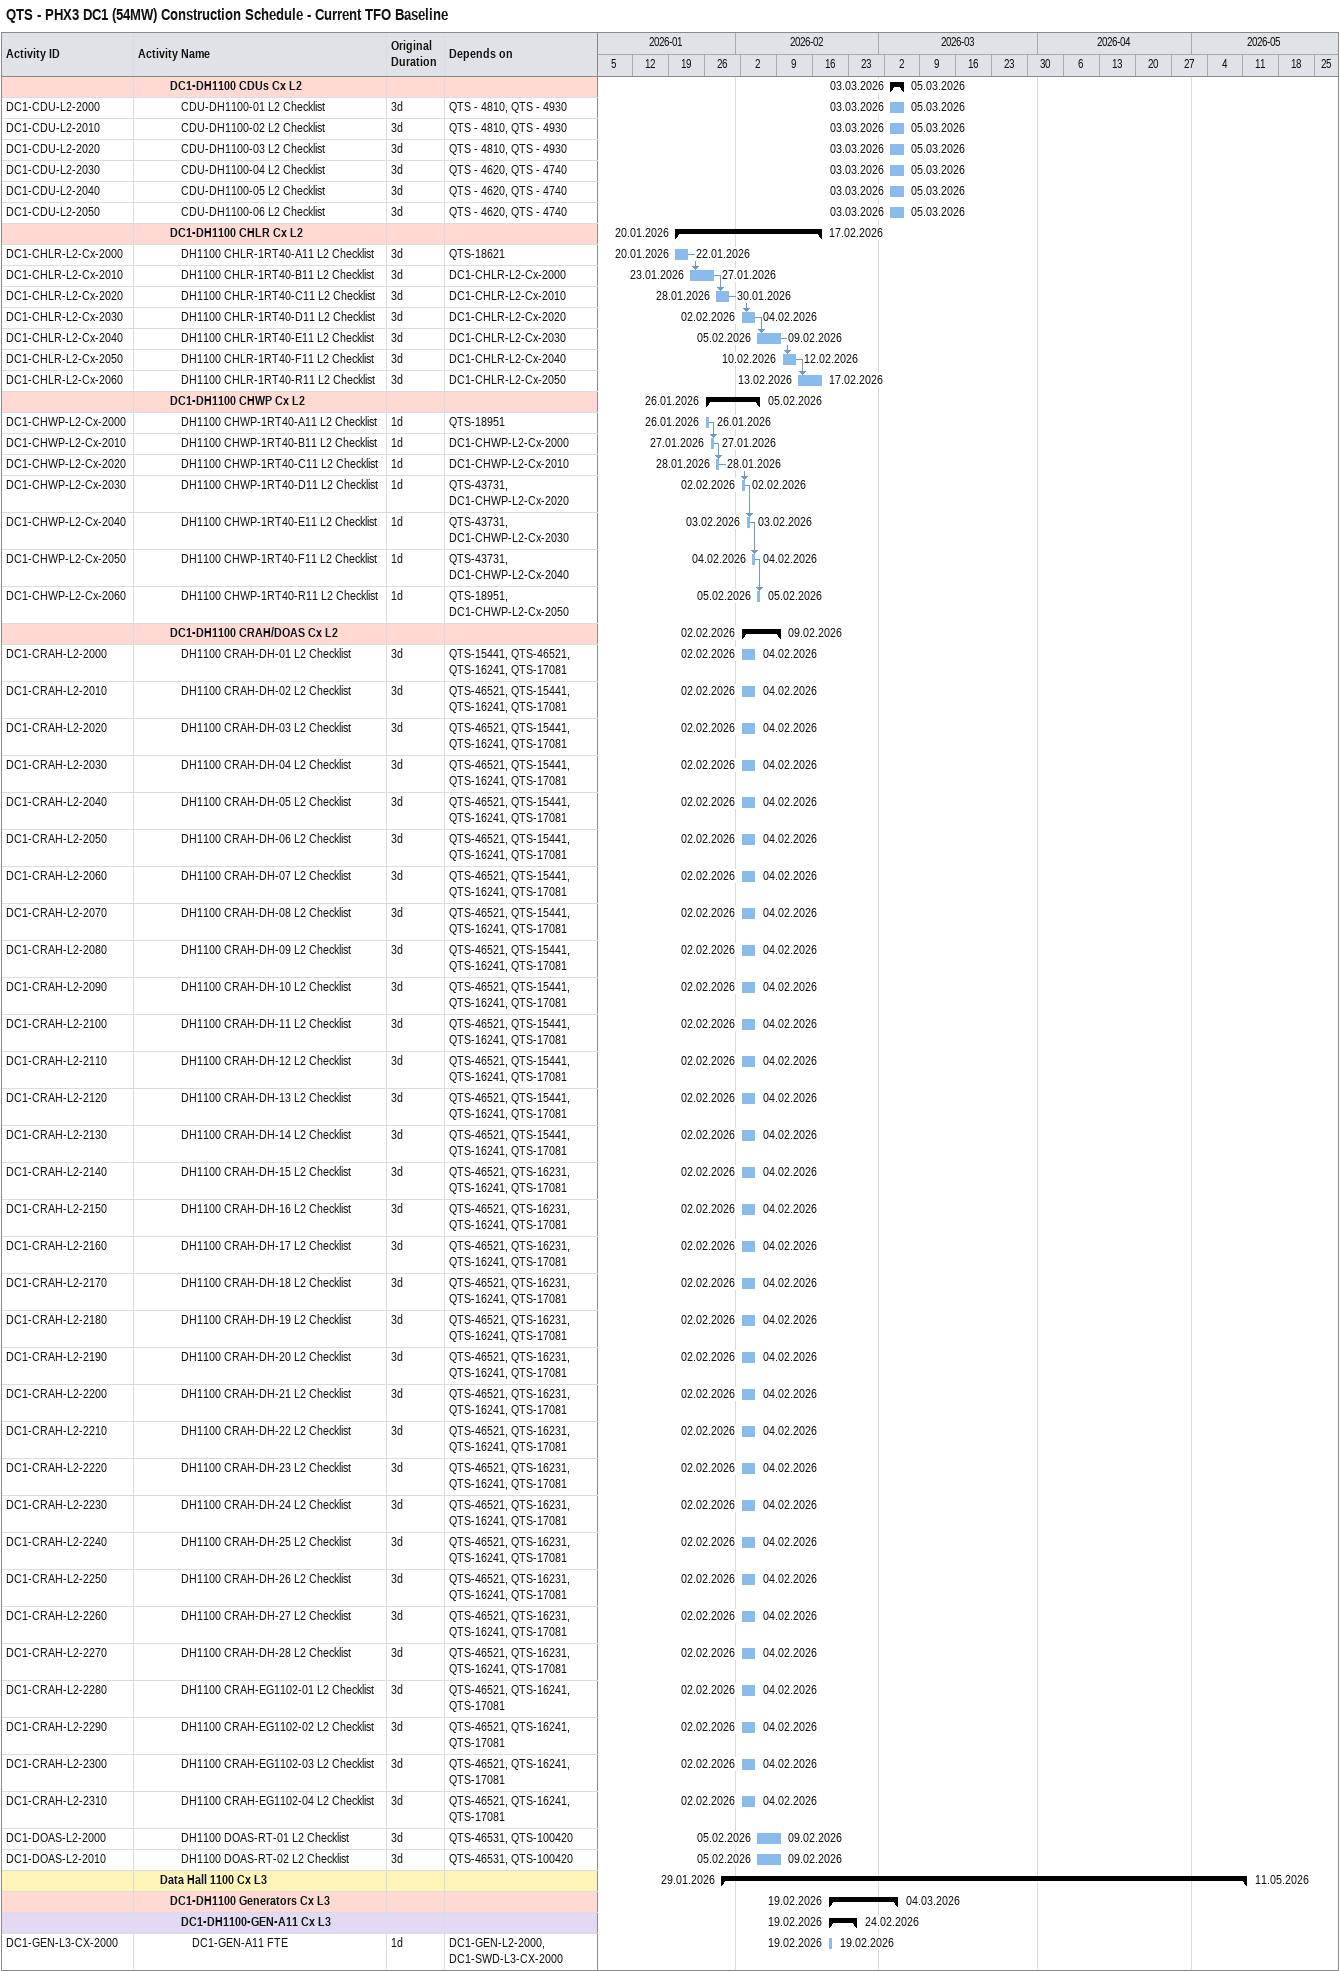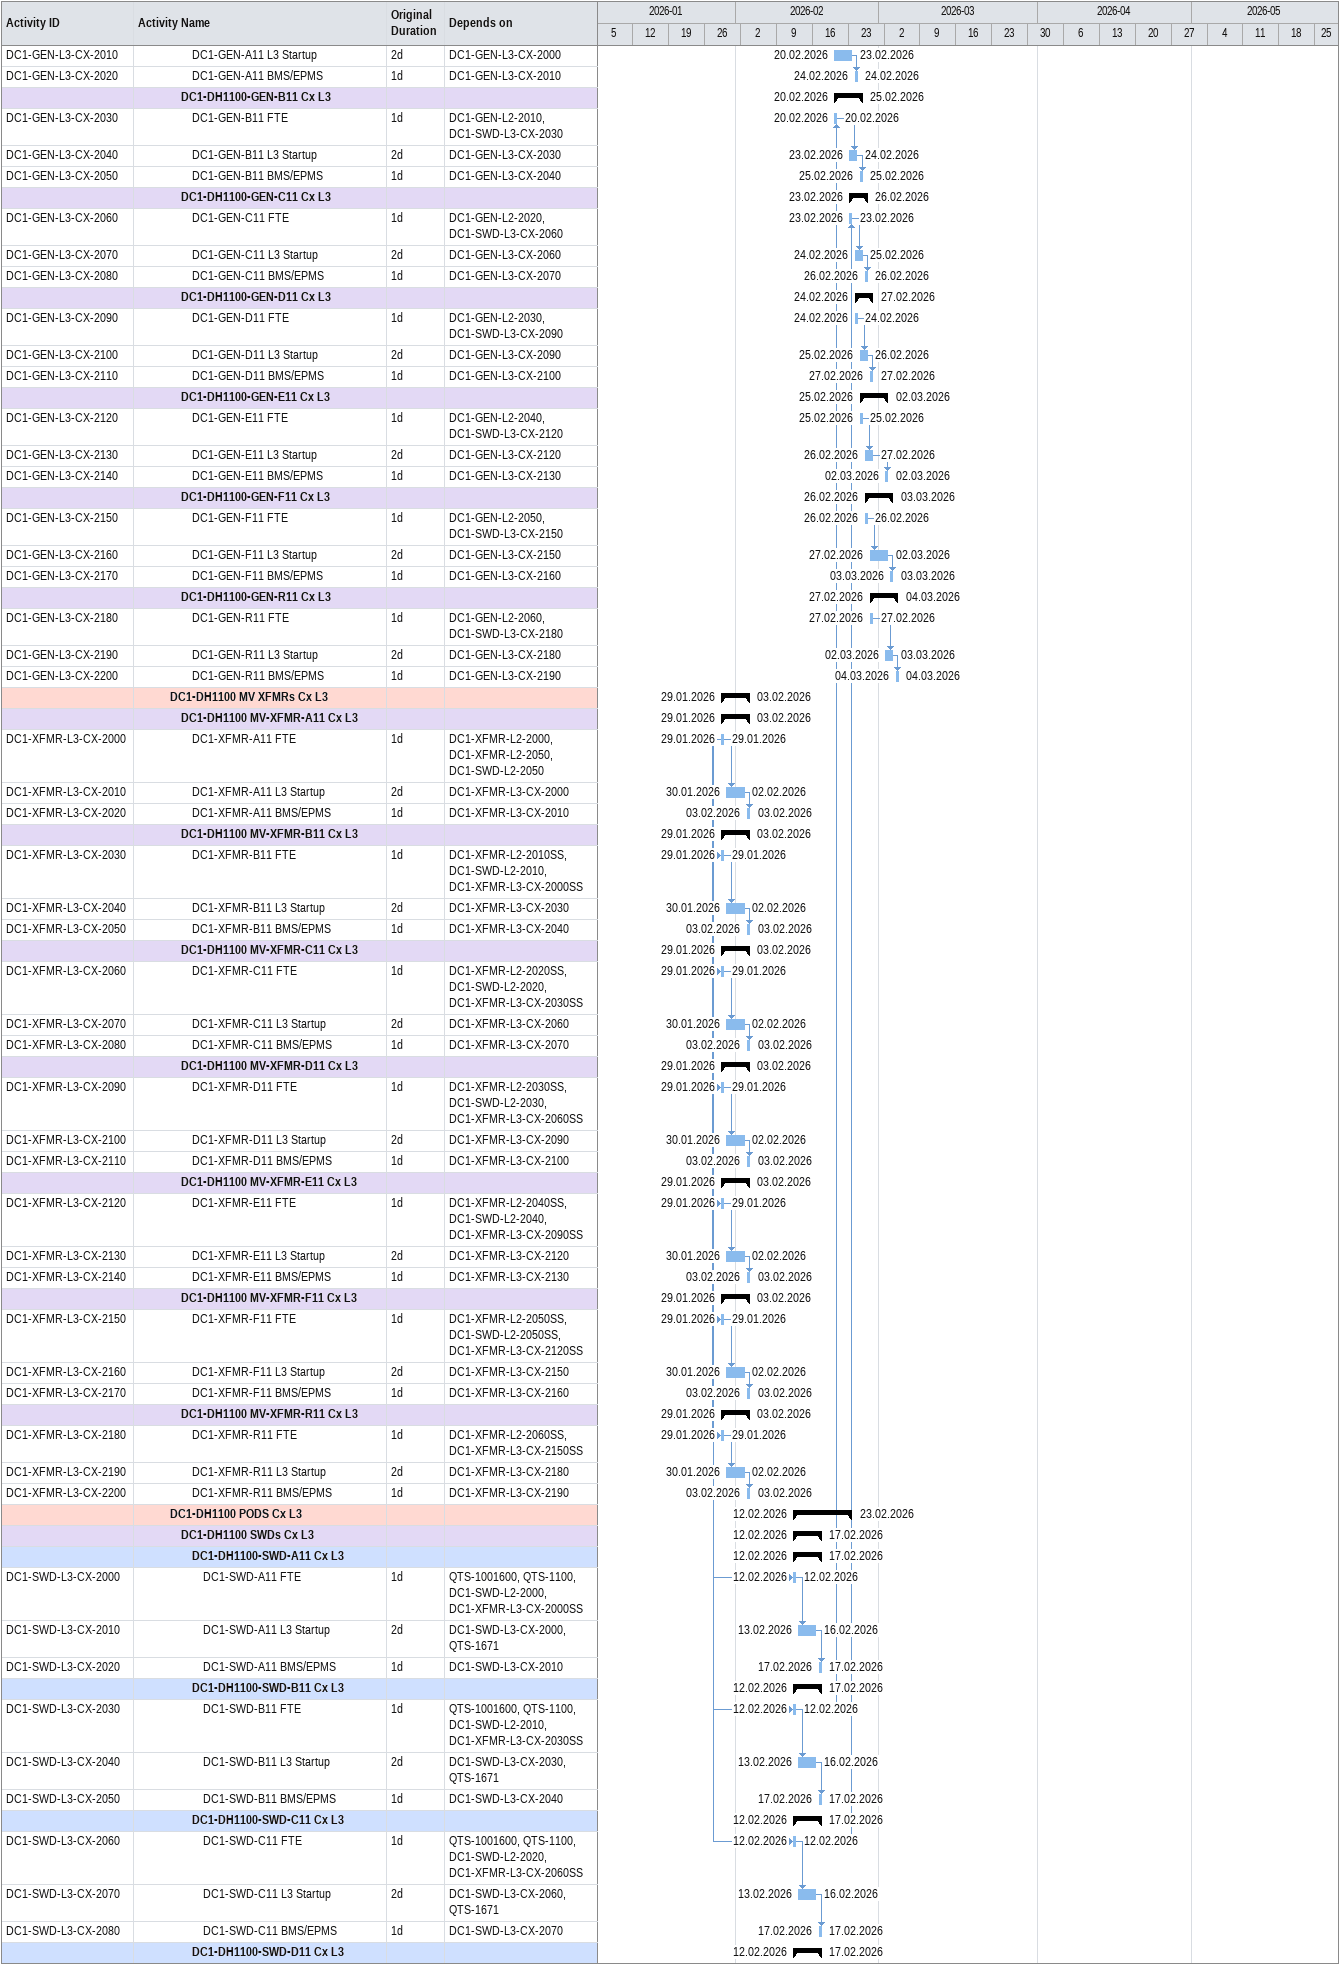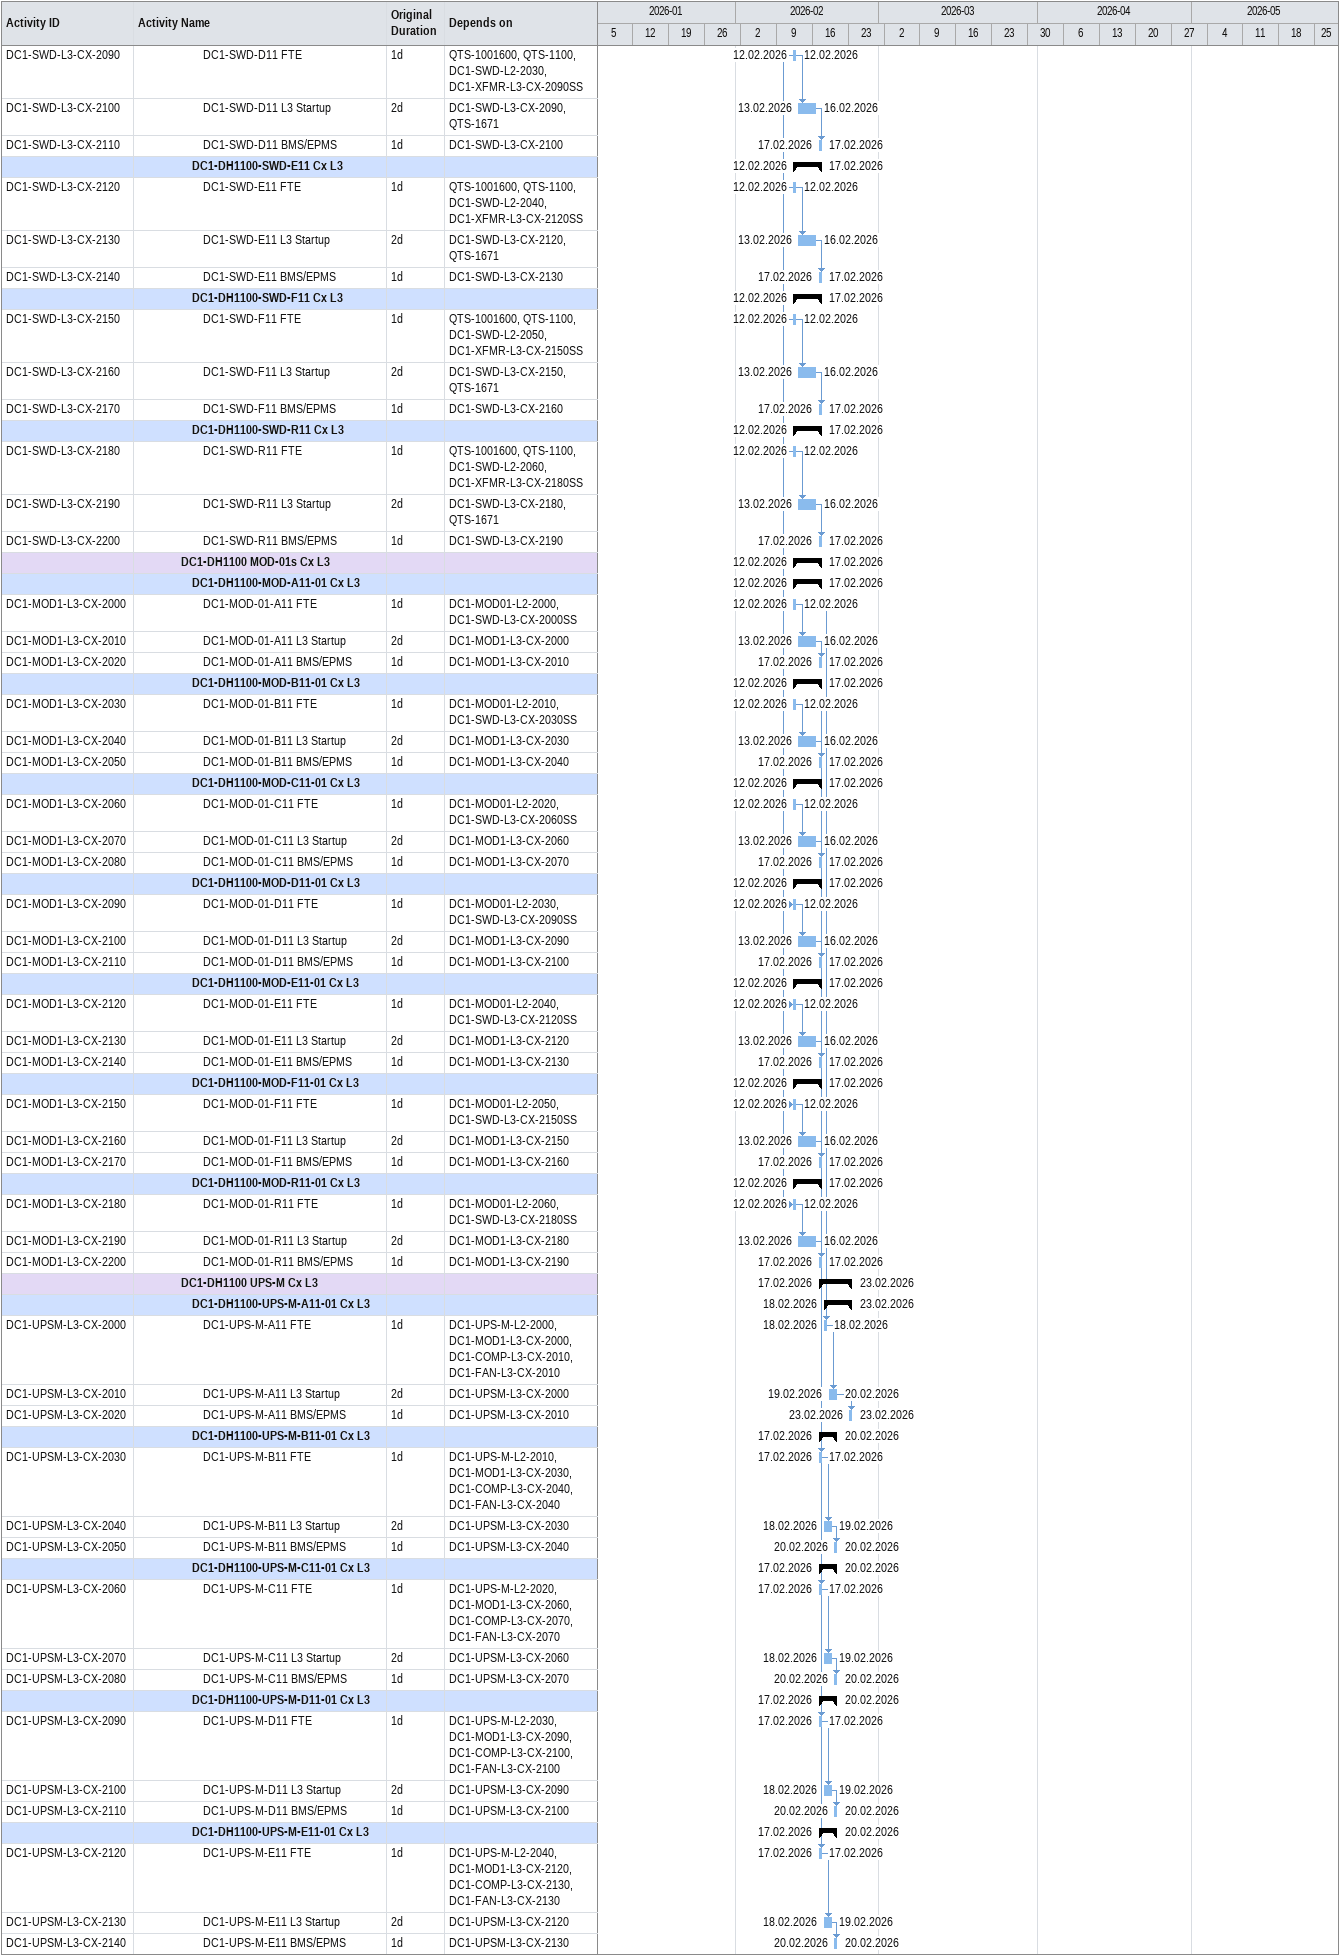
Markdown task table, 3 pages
QTS - PHX3 DC1 (54MW) Construction Schedule - Current TFO Baseline

| ID | Level | Task | Original duration | Start | Finish | Predecessors |
|---|---|---|---|---|---|---|
|  | 4 | **DC1-DH1100 CDUs Cx L2** |  | 2026-03-03 | 2026-03-05 |  |
| DC1-CDU-L2-2000 | 5 | CDU-DH1100-01 L2 Checklist | 3d | 2026-03-03 | 2026-03-05 | QTS - 4810, QTS - 4930 |
| DC1-CDU-L2-2010 | 5 | CDU-DH1100-02 L2 Checklist | 3d | 2026-03-03 | 2026-03-05 | QTS - 4810, QTS - 4930 |
| DC1-CDU-L2-2020 | 5 | CDU-DH1100-03 L2 Checklist | 3d | 2026-03-03 | 2026-03-05 | QTS - 4810, QTS - 4930 |
| DC1-CDU-L2-2030 | 5 | CDU-DH1100-04 L2 Checklist | 3d | 2026-03-03 | 2026-03-05 | QTS - 4620, QTS - 4740 |
| DC1-CDU-L2-2040 | 5 | CDU-DH1100-05 L2 Checklist | 3d | 2026-03-03 | 2026-03-05 | QTS - 4620, QTS - 4740 |
| DC1-CDU-L2-2050 | 5 | CDU-DH1100-06 L2 Checklist | 3d | 2026-03-03 | 2026-03-05 | QTS - 4620, QTS - 4740 |
|  | 4 | **DC1-DH1100 CHLR Cx L2** |  | 2026-01-20 | 2026-02-17 |  |
| DC1-CHLR-L2-Cx-2000 | 5 | DH1100 CHLR-1RT40-A11 L2 Checklist | 3d | 2026-01-20 | 2026-01-22 | QTS-18621 |
| DC1-CHLR-L2-Cx-2010 | 5 | DH1100 CHLR-1RT40-B11 L2 Checklist | 3d | 2026-01-23 | 2026-01-27 | DC1-CHLR-L2-Cx-2000 |
| DC1-CHLR-L2-Cx-2020 | 5 | DH1100 CHLR-1RT40-C11 L2 Checklist | 3d | 2026-01-28 | 2026-01-30 | DC1-CHLR-L2-Cx-2010 |
| DC1-CHLR-L2-Cx-2030 | 5 | DH1100 CHLR-1RT40-D11 L2 Checklist | 3d | 2026-02-02 | 2026-02-04 | DC1-CHLR-L2-Cx-2020 |
| DC1-CHLR-L2-Cx-2040 | 5 | DH1100 CHLR-1RT40-E11 L2 Checklist | 3d | 2026-02-05 | 2026-02-09 | DC1-CHLR-L2-Cx-2030 |
| DC1-CHLR-L2-Cx-2050 | 5 | DH1100 CHLR-1RT40-F11 L2 Checklist | 3d | 2026-02-10 | 2026-02-12 | DC1-CHLR-L2-Cx-2040 |
| DC1-CHLR-L2-Cx-2060 | 5 | DH1100 CHLR-1RT40-R11 L2 Checklist | 3d | 2026-02-13 | 2026-02-17 | DC1-CHLR-L2-Cx-2050 |
|  | 4 | **DC1-DH1100 CHWP Cx L2** |  | 2026-01-26 | 2026-02-05 |  |
| DC1-CHWP-L2-Cx-2000 | 5 | DH1100 CHWP-1RT40-A11 L2 Checklist | 1d | 2026-01-26 | 2026-01-26 | QTS-18951 |
| DC1-CHWP-L2-Cx-2010 | 5 | DH1100 CHWP-1RT40-B11 L2 Checklist | 1d | 2026-01-27 | 2026-01-27 | DC1-CHWP-L2-Cx-2000 |
| DC1-CHWP-L2-Cx-2020 | 5 | DH1100 CHWP-1RT40-C11 L2 Checklist | 1d | 2026-01-28 | 2026-01-28 | DC1-CHWP-L2-Cx-2010 |
| DC1-CHWP-L2-Cx-2030 | 5 | DH1100 CHWP-1RT40-D11 L2 Checklist | 1d | 2026-02-02 | 2026-02-02 | QTS-43731, DC1-CHWP-L2-Cx-2020 |
| DC1-CHWP-L2-Cx-2040 | 5 | DH1100 CHWP-1RT40-E11 L2 Checklist | 1d | 2026-02-03 | 2026-02-03 | QTS-43731, DC1-CHWP-L2-Cx-2030 |
| DC1-CHWP-L2-Cx-2050 | 5 | DH1100 CHWP-1RT40-F11 L2 Checklist | 1d | 2026-02-04 | 2026-02-04 | QTS-43731, DC1-CHWP-L2-Cx-2040 |
| DC1-CHWP-L2-Cx-2060 | 5 | DH1100 CHWP-1RT40-R11 L2 Checklist | 1d | 2026-02-05 | 2026-02-05 | QTS-18951, DC1-CHWP-L2-Cx-2050 |
|  | 4 | **DC1-DH1100 CRAH/DOAS Cx L2** |  | 2026-02-02 | 2026-02-09 |  |
| DC1-CRAH-L2-2000 | 5 | DH1100 CRAH-DH-01 L2 Checklist | 3d | 2026-02-02 | 2026-02-04 | QTS-15441, QTS-46521, QTS-16241, QTS-17081 |
| DC1-CRAH-L2-2010 | 5 | DH1100 CRAH-DH-02 L2 Checklist | 3d | 2026-02-02 | 2026-02-04 | QTS-46521, QTS-15441, QTS-16241, QTS-17081 |
| DC1-CRAH-L2-2020 | 5 | DH1100 CRAH-DH-03 L2 Checklist | 3d | 2026-02-02 | 2026-02-04 | QTS-46521, QTS-15441, QTS-16241, QTS-17081 |
| DC1-CRAH-L2-2030 | 5 | DH1100 CRAH-DH-04 L2 Checklist | 3d | 2026-02-02 | 2026-02-04 | QTS-46521, QTS-15441, QTS-16241, QTS-17081 |
| DC1-CRAH-L2-2040 | 5 | DH1100 CRAH-DH-05 L2 Checklist | 3d | 2026-02-02 | 2026-02-04 | QTS-46521, QTS-15441, QTS-16241, QTS-17081 |
| DC1-CRAH-L2-2050 | 5 | DH1100 CRAH-DH-06 L2 Checklist | 3d | 2026-02-02 | 2026-02-04 | QTS-46521, QTS-15441, QTS-16241, QTS-17081 |
| DC1-CRAH-L2-2060 | 5 | DH1100 CRAH-DH-07 L2 Checklist | 3d | 2026-02-02 | 2026-02-04 | QTS-46521, QTS-15441, QTS-16241, QTS-17081 |
| DC1-CRAH-L2-2070 | 5 | DH1100 CRAH-DH-08 L2 Checklist | 3d | 2026-02-02 | 2026-02-04 | QTS-46521, QTS-15441, QTS-16241, QTS-17081 |
| DC1-CRAH-L2-2080 | 5 | DH1100 CRAH-DH-09 L2 Checklist | 3d | 2026-02-02 | 2026-02-04 | QTS-46521, QTS-15441, QTS-16241, QTS-17081 |
| DC1-CRAH-L2-2090 | 5 | DH1100 CRAH-DH-10 L2 Checklist | 3d | 2026-02-02 | 2026-02-04 | QTS-46521, QTS-15441, QTS-16241, QTS-17081 |
| DC1-CRAH-L2-2100 | 5 | DH1100 CRAH-DH-11 L2 Checklist | 3d | 2026-02-02 | 2026-02-04 | QTS-46521, QTS-15441, QTS-16241, QTS-17081 |
| DC1-CRAH-L2-2110 | 5 | DH1100 CRAH-DH-12 L2 Checklist | 3d | 2026-02-02 | 2026-02-04 | QTS-46521, QTS-15441, QTS-16241, QTS-17081 |
| DC1-CRAH-L2-2120 | 5 | DH1100 CRAH-DH-13 L2 Checklist | 3d | 2026-02-02 | 2026-02-04 | QTS-46521, QTS-15441, QTS-16241, QTS-17081 |
| DC1-CRAH-L2-2130 | 5 | DH1100 CRAH-DH-14 L2 Checklist | 3d | 2026-02-02 | 2026-02-04 | QTS-46521, QTS-15441, QTS-16241, QTS-17081 |
| DC1-CRAH-L2-2140 | 5 | DH1100 CRAH-DH-15 L2 Checklist | 3d | 2026-02-02 | 2026-02-04 | QTS-46521, QTS-16231, QTS-16241, QTS-17081 |
| DC1-CRAH-L2-2150 | 5 | DH1100 CRAH-DH-16 L2 Checklist | 3d | 2026-02-02 | 2026-02-04 | QTS-46521, QTS-16231, QTS-16241, QTS-17081 |
| DC1-CRAH-L2-2160 | 5 | DH1100 CRAH-DH-17 L2 Checklist | 3d | 2026-02-02 | 2026-02-04 | QTS-46521, QTS-16231, QTS-16241, QTS-17081 |
| DC1-CRAH-L2-2170 | 5 | DH1100 CRAH-DH-18 L2 Checklist | 3d | 2026-02-02 | 2026-02-04 | QTS-46521, QTS-16231, QTS-16241, QTS-17081 |
| DC1-CRAH-L2-2180 | 5 | DH1100 CRAH-DH-19 L2 Checklist | 3d | 2026-02-02 | 2026-02-04 | QTS-46521, QTS-16231, QTS-16241, QTS-17081 |
| DC1-CRAH-L2-2190 | 5 | DH1100 CRAH-DH-20 L2 Checklist | 3d | 2026-02-02 | 2026-02-04 | QTS-46521, QTS-16231, QTS-16241, QTS-17081 |
| DC1-CRAH-L2-2200 | 5 | DH1100 CRAH-DH-21 L2 Checklist | 3d | 2026-02-02 | 2026-02-04 | QTS-46521, QTS-16231, QTS-16241, QTS-17081 |
| DC1-CRAH-L2-2210 | 5 | DH1100 CRAH-DH-22 L2 Checklist | 3d | 2026-02-02 | 2026-02-04 | QTS-46521, QTS-16231, QTS-16241, QTS-17081 |
| DC1-CRAH-L2-2220 | 5 | DH1100 CRAH-DH-23 L2 Checklist | 3d | 2026-02-02 | 2026-02-04 | QTS-46521, QTS-16231, QTS-16241, QTS-17081 |
| DC1-CRAH-L2-2230 | 5 | DH1100 CRAH-DH-24 L2 Checklist | 3d | 2026-02-02 | 2026-02-04 | QTS-46521, QTS-16231, QTS-16241, QTS-17081 |
| DC1-CRAH-L2-2240 | 5 | DH1100 CRAH-DH-25 L2 Checklist | 3d | 2026-02-02 | 2026-02-04 | QTS-46521, QTS-16231, QTS-16241, QTS-17081 |
| DC1-CRAH-L2-2250 | 5 | DH1100 CRAH-DH-26 L2 Checklist | 3d | 2026-02-02 | 2026-02-04 | QTS-46521, QTS-16231, QTS-16241, QTS-17081 |
| DC1-CRAH-L2-2260 | 5 | DH1100 CRAH-DH-27 L2 Checklist | 3d | 2026-02-02 | 2026-02-04 | QTS-46521, QTS-16231, QTS-16241, QTS-17081 |
| DC1-CRAH-L2-2270 | 5 | DH1100 CRAH-DH-28 L2 Checklist | 3d | 2026-02-02 | 2026-02-04 | QTS-46521, QTS-16231, QTS-16241, QTS-17081 |
| DC1-CRAH-L2-2280 | 5 | DH1100 CRAH-EG1102-01 L2 Checklist | 3d | 2026-02-02 | 2026-02-04 | QTS-46521, QTS-16241, QTS-17081 |
| DC1-CRAH-L2-2290 | 5 | DH1100 CRAH-EG1102-02 L2 Checklist | 3d | 2026-02-02 | 2026-02-04 | QTS-46521, QTS-16241, QTS-17081 |
| DC1-CRAH-L2-2300 | 5 | DH1100 CRAH-EG1102-03 L2 Checklist | 3d | 2026-02-02 | 2026-02-04 | QTS-46521, QTS-16241, QTS-17081 |
| DC1-CRAH-L2-2310 | 5 | DH1100 CRAH-EG1102-04 L2 Checklist | 3d | 2026-02-02 | 2026-02-04 | QTS-46521, QTS-16241, QTS-17081 |
| DC1-DOAS-L2-2000 | 5 | DH1100 DOAS-RT-01 L2 Checklist | 3d | 2026-02-05 | 2026-02-09 | QTS-46531, QTS-100420 |
| DC1-DOAS-L2-2010 | 5 | DH1100 DOAS-RT-02 L2 Checklist | 3d | 2026-02-05 | 2026-02-09 | QTS-46531, QTS-100420 |
|  | 3 | **Data Hall 1100 Cx L3** |  | 2026-01-29 | 2026-05-11 |  |
|  | 4 | **DC1-DH1100 Generators Cx L3** |  | 2026-02-19 | 2026-03-04 |  |
|  | 5 | **DC1-DH1100-GEN-A11 Cx L3** |  | 2026-02-19 | 2026-02-24 |  |
| DC1-GEN-L3-CX-2000 | 6 | DC1-GEN-A11 FTE | 1d | 2026-02-19 | 2026-02-19 | DC1-GEN-L2-2000, DC1-SWD-L3-CX-2000 |
| DC1-GEN-L3-CX-2010 | 6 | DC1-GEN-A11 L3 Startup | 2d | 2026-02-20 | 2026-02-23 | DC1-GEN-L3-CX-2000 |
| DC1-GEN-L3-CX-2020 | 6 | DC1-GEN-A11 BMS/EPMS | 1d | 2026-02-24 | 2026-02-24 | DC1-GEN-L3-CX-2010 |
|  | 5 | **DC1-DH1100-GEN-B11 Cx L3** |  | 2026-02-20 | 2026-02-25 |  |
| DC1-GEN-L3-CX-2030 | 6 | DC1-GEN-B11 FTE | 1d | 2026-02-20 | 2026-02-20 | DC1-GEN-L2-2010, DC1-SWD-L3-CX-2030 |
| DC1-GEN-L3-CX-2040 | 6 | DC1-GEN-B11 L3 Startup | 2d | 2026-02-23 | 2026-02-24 | DC1-GEN-L3-CX-2030 |
| DC1-GEN-L3-CX-2050 | 6 | DC1-GEN-B11 BMS/EPMS | 1d | 2026-02-25 | 2026-02-25 | DC1-GEN-L3-CX-2040 |
|  | 5 | **DC1-DH1100-GEN-C11 Cx L3** |  | 2026-02-23 | 2026-02-26 |  |
| DC1-GEN-L3-CX-2060 | 6 | DC1-GEN-C11 FTE | 1d | 2026-02-23 | 2026-02-23 | DC1-GEN-L2-2020, DC1-SWD-L3-CX-2060 |
| DC1-GEN-L3-CX-2070 | 6 | DC1-GEN-C11 L3 Startup | 2d | 2026-02-24 | 2026-02-25 | DC1-GEN-L3-CX-2060 |
| DC1-GEN-L3-CX-2080 | 6 | DC1-GEN-C11 BMS/EPMS | 1d | 2026-02-26 | 2026-02-26 | DC1-GEN-L3-CX-2070 |
|  | 5 | **DC1-DH1100-GEN-D11 Cx L3** |  | 2026-02-24 | 2026-02-27 |  |
| DC1-GEN-L3-CX-2090 | 6 | DC1-GEN-D11 FTE | 1d | 2026-02-24 | 2026-02-24 | DC1-GEN-L2-2030, DC1-SWD-L3-CX-2090 |
| DC1-GEN-L3-CX-2100 | 6 | DC1-GEN-D11 L3 Startup | 2d | 2026-02-25 | 2026-02-26 | DC1-GEN-L3-CX-2090 |
| DC1-GEN-L3-CX-2110 | 6 | DC1-GEN-D11 BMS/EPMS | 1d | 2026-02-27 | 2026-02-27 | DC1-GEN-L3-CX-2100 |
|  | 5 | **DC1-DH1100-GEN-E11 Cx L3** |  | 2026-02-25 | 2026-03-02 |  |
| DC1-GEN-L3-CX-2120 | 6 | DC1-GEN-E11 FTE | 1d | 2026-02-25 | 2026-02-25 | DC1-GEN-L2-2040, DC1-SWD-L3-CX-2120 |
| DC1-GEN-L3-CX-2130 | 6 | DC1-GEN-E11 L3 Startup | 2d | 2026-02-26 | 2026-02-27 | DC1-GEN-L3-CX-2120 |
| DC1-GEN-L3-CX-2140 | 6 | DC1-GEN-E11 BMS/EPMS | 1d | 2026-03-02 | 2026-03-02 | DC1-GEN-L3-CX-2130 |
|  | 5 | **DC1-DH1100-GEN-F11 Cx L3** |  | 2026-02-26 | 2026-03-03 |  |
| DC1-GEN-L3-CX-2150 | 6 | DC1-GEN-F11 FTE | 1d | 2026-02-26 | 2026-02-26 | DC1-GEN-L2-2050, DC1-SWD-L3-CX-2150 |
| DC1-GEN-L3-CX-2160 | 6 | DC1-GEN-F11 L3 Startup | 2d | 2026-02-27 | 2026-03-02 | DC1-GEN-L3-CX-2150 |
| DC1-GEN-L3-CX-2170 | 6 | DC1-GEN-F11 BMS/EPMS | 1d | 2026-03-03 | 2026-03-03 | DC1-GEN-L3-CX-2160 |
|  | 5 | **DC1-DH1100-GEN-R11 Cx L3** |  | 2026-02-27 | 2026-03-04 |  |
| DC1-GEN-L3-CX-2180 | 6 | DC1-GEN-R11 FTE | 1d | 2026-02-27 | 2026-02-27 | DC1-GEN-L2-2060, DC1-SWD-L3-CX-2180 |
| DC1-GEN-L3-CX-2190 | 6 | DC1-GEN-R11 L3 Startup | 2d | 2026-03-02 | 2026-03-03 | DC1-GEN-L3-CX-2180 |
| DC1-GEN-L3-CX-2200 | 6 | DC1-GEN-R11 BMS/EPMS | 1d | 2026-03-04 | 2026-03-04 | DC1-GEN-L3-CX-2190 |
|  | 4 | **DC1-DH1100 MV XFMRs Cx L3** |  | 2026-01-29 | 2026-02-03 |  |
|  | 5 | **DC1-DH1100 MV-XFMR-A11 Cx L3** |  | 2026-01-29 | 2026-02-03 |  |
| DC1-XFMR-L3-CX-2000 | 6 | DC1-XFMR-A11 FTE | 1d | 2026-01-29 | 2026-01-29 | DC1-XFMR-L2-2000, DC1-XFMR-L2-2050, DC1-SWD-L2-2050 |
| DC1-XFMR-L3-CX-2010 | 6 | DC1-XFMR-A11 L3 Startup | 2d | 2026-01-30 | 2026-02-02 | DC1-XFMR-L3-CX-2000 |
| DC1-XFMR-L3-CX-2020 | 6 | DC1-XFMR-A11 BMS/EPMS | 1d | 2026-02-03 | 2026-02-03 | DC1-XFMR-L3-CX-2010 |
|  | 5 | **DC1-DH1100 MV-XFMR-B11 Cx L3** |  | 2026-01-29 | 2026-02-03 |  |
| DC1-XFMR-L3-CX-2030 | 6 | DC1-XFMR-B11 FTE | 1d | 2026-01-29 | 2026-01-29 | DC1-XFMR-L2-2010SS, DC1-SWD-L2-2010, DC1-XFMR-L3-CX-2000SS |
| DC1-XFMR-L3-CX-2040 | 6 | DC1-XFMR-B11 L3 Startup | 2d | 2026-01-30 | 2026-02-02 | DC1-XFMR-L3-CX-2030 |
| DC1-XFMR-L3-CX-2050 | 6 | DC1-XFMR-B11 BMS/EPMS | 1d | 2026-02-03 | 2026-02-03 | DC1-XFMR-L3-CX-2040 |
|  | 5 | **DC1-DH1100 MV-XFMR-C11 Cx L3** |  | 2026-01-29 | 2026-02-03 |  |
| DC1-XFMR-L3-CX-2060 | 6 | DC1-XFMR-C11 FTE | 1d | 2026-01-29 | 2026-01-29 | DC1-XFMR-L2-2020SS, DC1-SWD-L2-2020, DC1-XFMR-L3-CX-2030SS |
| DC1-XFMR-L3-CX-2070 | 6 | DC1-XFMR-C11 L3 Startup | 2d | 2026-01-30 | 2026-02-02 | DC1-XFMR-L3-CX-2060 |
| DC1-XFMR-L3-CX-2080 | 6 | DC1-XFMR-C11 BMS/EPMS | 1d | 2026-02-03 | 2026-02-03 | DC1-XFMR-L3-CX-2070 |
|  | 5 | **DC1-DH1100 MV-XFMR-D11 Cx L3** |  | 2026-01-29 | 2026-02-03 |  |
| DC1-XFMR-L3-CX-2090 | 6 | DC1-XFMR-D11 FTE | 1d | 2026-01-29 | 2026-01-29 | DC1-XFMR-L2-2030SS, DC1-SWD-L2-2030, DC1-XFMR-L3-CX-2060SS |
| DC1-XFMR-L3-CX-2100 | 6 | DC1-XFMR-D11 L3 Startup | 2d | 2026-01-30 | 2026-02-02 | DC1-XFMR-L3-CX-2090 |
| DC1-XFMR-L3-CX-2110 | 6 | DC1-XFMR-D11 BMS/EPMS | 1d | 2026-02-03 | 2026-02-03 | DC1-XFMR-L3-CX-2100 |
|  | 5 | **DC1-DH1100 MV-XFMR-E11 Cx L3** |  | 2026-01-29 | 2026-02-03 |  |
| DC1-XFMR-L3-CX-2120 | 6 | DC1-XFMR-E11 FTE | 1d | 2026-01-29 | 2026-01-29 | DC1-XFMR-L2-2040SS, DC1-SWD-L2-2040, DC1-XFMR-L3-CX-2090SS |
| DC1-XFMR-L3-CX-2130 | 6 | DC1-XFMR-E11 L3 Startup | 2d | 2026-01-30 | 2026-02-02 | DC1-XFMR-L3-CX-2120 |
| DC1-XFMR-L3-CX-2140 | 6 | DC1-XFMR-E11 BMS/EPMS | 1d | 2026-02-03 | 2026-02-03 | DC1-XFMR-L3-CX-2130 |
|  | 5 | **DC1-DH1100 MV-XFMR-F11 Cx L3** |  | 2026-01-29 | 2026-02-03 |  |
| DC1-XFMR-L3-CX-2150 | 6 | DC1-XFMR-F11 FTE | 1d | 2026-01-29 | 2026-01-29 | DC1-XFMR-L2-2050SS, DC1-SWD-L2-2050SS, DC1-XFMR-L3-CX-2120SS |
| DC1-XFMR-L3-CX-2160 | 6 | DC1-XFMR-F11 L3 Startup | 2d | 2026-01-30 | 2026-02-02 | DC1-XFMR-L3-CX-2150 |
| DC1-XFMR-L3-CX-2170 | 6 | DC1-XFMR-F11 BMS/EPMS | 1d | 2026-02-03 | 2026-02-03 | DC1-XFMR-L3-CX-2160 |
|  | 5 | **DC1-DH1100 MV-XFMR-R11 Cx L3** |  | 2026-01-29 | 2026-02-03 |  |
| DC1-XFMR-L3-CX-2180 | 6 | DC1-XFMR-R11 FTE | 1d | 2026-01-29 | 2026-01-29 | DC1-XFMR-L2-2060SS, DC1-XFMR-L3-CX-2150SS |
| DC1-XFMR-L3-CX-2190 | 6 | DC1-XFMR-R11 L3 Startup | 2d | 2026-01-30 | 2026-02-02 | DC1-XFMR-L3-CX-2180 |
| DC1-XFMR-L3-CX-2200 | 6 | DC1-XFMR-R11 BMS/EPMS | 1d | 2026-02-03 | 2026-02-03 | DC1-XFMR-L3-CX-2190 |
|  | 4 | **DC1-DH1100 PODS Cx L3** |  | 2026-02-12 | 2026-02-23 |  |
|  | 5 | **DC1-DH1100 SWDs Cx L3** |  | 2026-02-12 | 2026-02-17 |  |
|  | 6 | **DC1-DH1100-SWD-A11 Cx L3** |  | 2026-02-12 | 2026-02-17 |  |
| DC1-SWD-L3-CX-2000 | 7 | DC1-SWD-A11 FTE | 1d | 2026-02-12 | 2026-02-12 | QTS-1001600, QTS-1100, DC1-SWD-L2-2000, DC1-XFMR-L3-CX-2000SS |
| DC1-SWD-L3-CX-2010 | 7 | DC1-SWD-A11 L3 Startup | 2d | 2026-02-13 | 2026-02-16 | DC1-SWD-L3-CX-2000, QTS-1671 |
| DC1-SWD-L3-CX-2020 | 7 | DC1-SWD-A11 BMS/EPMS | 1d | 2026-02-17 | 2026-02-17 | DC1-SWD-L3-CX-2010 |
|  | 6 | **DC1-DH1100-SWD-B11 Cx L3** |  | 2026-02-12 | 2026-02-17 |  |
| DC1-SWD-L3-CX-2030 | 7 | DC1-SWD-B11 FTE | 1d | 2026-02-12 | 2026-02-12 | QTS-1001600, QTS-1100, DC1-SWD-L2-2010, DC1-XFMR-L3-CX-2030SS |
| DC1-SWD-L3-CX-2040 | 7 | DC1-SWD-B11 L3 Startup | 2d | 2026-02-13 | 2026-02-16 | DC1-SWD-L3-CX-2030, QTS-1671 |
| DC1-SWD-L3-CX-2050 | 7 | DC1-SWD-B11 BMS/EPMS | 1d | 2026-02-17 | 2026-02-17 | DC1-SWD-L3-CX-2040 |
|  | 6 | **DC1-DH1100-SWD-C11 Cx L3** |  | 2026-02-12 | 2026-02-17 |  |
| DC1-SWD-L3-CX-2060 | 7 | DC1-SWD-C11 FTE | 1d | 2026-02-12 | 2026-02-12 | QTS-1001600, QTS-1100, DC1-SWD-L2-2020, DC1-XFMR-L3-CX-2060SS |
| DC1-SWD-L3-CX-2070 | 7 | DC1-SWD-C11 L3 Startup | 2d | 2026-02-13 | 2026-02-16 | DC1-SWD-L3-CX-2060, QTS-1671 |
| DC1-SWD-L3-CX-2080 | 7 | DC1-SWD-C11 BMS/EPMS | 1d | 2026-02-17 | 2026-02-17 | DC1-SWD-L3-CX-2070 |
|  | 6 | **DC1-DH1100-SWD-D11 Cx L3** |  | 2026-02-12 | 2026-02-17 |  |
| DC1-SWD-L3-CX-2090 | 7 | DC1-SWD-D11 FTE | 1d | 2026-02-12 | 2026-02-12 | QTS-1001600, QTS-1100, DC1-SWD-L2-2030, DC1-XFMR-L3-CX-2090SS |
| DC1-SWD-L3-CX-2100 | 7 | DC1-SWD-D11 L3 Startup | 2d | 2026-02-13 | 2026-02-16 | DC1-SWD-L3-CX-2090, QTS-1671 |
| DC1-SWD-L3-CX-2110 | 7 | DC1-SWD-D11 BMS/EPMS | 1d | 2026-02-17 | 2026-02-17 | DC1-SWD-L3-CX-2100 |
|  | 6 | **DC1-DH1100-SWD-E11 Cx L3** |  | 2026-02-12 | 2026-02-17 |  |
| DC1-SWD-L3-CX-2120 | 7 | DC1-SWD-E11 FTE | 1d | 2026-02-12 | 2026-02-12 | QTS-1001600, QTS-1100, DC1-SWD-L2-2040, DC1-XFMR-L3-CX-2120SS |
| DC1-SWD-L3-CX-2130 | 7 | DC1-SWD-E11 L3 Startup | 2d | 2026-02-13 | 2026-02-16 | DC1-SWD-L3-CX-2120, QTS-1671 |
| DC1-SWD-L3-CX-2140 | 7 | DC1-SWD-E11 BMS/EPMS | 1d | 2026-02-17 | 2026-02-17 | DC1-SWD-L3-CX-2130 |
|  | 6 | **DC1-DH1100-SWD-F11 Cx L3** |  | 2026-02-12 | 2026-02-17 |  |
| DC1-SWD-L3-CX-2150 | 7 | DC1-SWD-F11 FTE | 1d | 2026-02-12 | 2026-02-12 | QTS-1001600, QTS-1100, DC1-SWD-L2-2050, DC1-XFMR-L3-CX-2150SS |
| DC1-SWD-L3-CX-2160 | 7 | DC1-SWD-F11 L3 Startup | 2d | 2026-02-13 | 2026-02-16 | DC1-SWD-L3-CX-2150, QTS-1671 |
| DC1-SWD-L3-CX-2170 | 7 | DC1-SWD-F11 BMS/EPMS | 1d | 2026-02-17 | 2026-02-17 | DC1-SWD-L3-CX-2160 |
|  | 6 | **DC1-DH1100-SWD-R11 Cx L3** |  | 2026-02-12 | 2026-02-17 |  |
| DC1-SWD-L3-CX-2180 | 7 | DC1-SWD-R11 FTE | 1d | 2026-02-12 | 2026-02-12 | QTS-1001600, QTS-1100, DC1-SWD-L2-2060, DC1-XFMR-L3-CX-2180SS |
| DC1-SWD-L3-CX-2190 | 7 | DC1-SWD-R11 L3 Startup | 2d | 2026-02-13 | 2026-02-16 | DC1-SWD-L3-CX-2180, QTS-1671 |
| DC1-SWD-L3-CX-2200 | 7 | DC1-SWD-R11 BMS/EPMS | 1d | 2026-02-17 | 2026-02-17 | DC1-SWD-L3-CX-2190 |
|  | 5 | **DC1-DH1100 MOD-01s Cx L3** |  | 2026-02-12 | 2026-02-17 |  |
|  | 6 | **DC1-DH1100-MOD-A11-01 Cx L3** |  | 2026-02-12 | 2026-02-17 |  |
| DC1-MOD1-L3-CX-2000 | 7 | DC1-MOD-01-A11 FTE | 1d | 2026-02-12 | 2026-02-12 | DC1-MOD01-L2-2000, DC1-SWD-L3-CX-2000SS |
| DC1-MOD1-L3-CX-2010 | 7 | DC1-MOD-01-A11 L3 Startup | 2d | 2026-02-13 | 2026-02-16 | DC1-MOD1-L3-CX-2000 |
| DC1-MOD1-L3-CX-2020 | 7 | DC1-MOD-01-A11 BMS/EPMS | 1d | 2026-02-17 | 2026-02-17 | DC1-MOD1-L3-CX-2010 |
|  | 6 | **DC1-DH1100-MOD-B11-01 Cx L3** |  | 2026-02-12 | 2026-02-17 |  |
| DC1-MOD1-L3-CX-2030 | 7 | DC1-MOD-01-B11 FTE | 1d | 2026-02-12 | 2026-02-12 | DC1-MOD01-L2-2010, DC1-SWD-L3-CX-2030SS |
| DC1-MOD1-L3-CX-2040 | 7 | DC1-MOD-01-B11 L3 Startup | 2d | 2026-02-13 | 2026-02-16 | DC1-MOD1-L3-CX-2030 |
| DC1-MOD1-L3-CX-2050 | 7 | DC1-MOD-01-B11 BMS/EPMS | 1d | 2026-02-17 | 2026-02-17 | DC1-MOD1-L3-CX-2040 |
|  | 6 | **DC1-DH1100-MOD-C11-01 Cx L3** |  | 2026-02-12 | 2026-02-17 |  |
| DC1-MOD1-L3-CX-2060 | 7 | DC1-MOD-01-C11 FTE | 1d | 2026-02-12 | 2026-02-12 | DC1-MOD01-L2-2020, DC1-SWD-L3-CX-2060SS |
| DC1-MOD1-L3-CX-2070 | 7 | DC1-MOD-01-C11 L3 Startup | 2d | 2026-02-13 | 2026-02-16 | DC1-MOD1-L3-CX-2060 |
| DC1-MOD1-L3-CX-2080 | 7 | DC1-MOD-01-C11 BMS/EPMS | 1d | 2026-02-17 | 2026-02-17 | DC1-MOD1-L3-CX-2070 |
|  | 6 | **DC1-DH1100-MOD-D11-01 Cx L3** |  | 2026-02-12 | 2026-02-17 |  |
| DC1-MOD1-L3-CX-2090 | 7 | DC1-MOD-01-D11 FTE | 1d | 2026-02-12 | 2026-02-12 | DC1-MOD01-L2-2030, DC1-SWD-L3-CX-2090SS |
| DC1-MOD1-L3-CX-2100 | 7 | DC1-MOD-01-D11 L3 Startup | 2d | 2026-02-13 | 2026-02-16 | DC1-MOD1-L3-CX-2090 |
| DC1-MOD1-L3-CX-2110 | 7 | DC1-MOD-01-D11 BMS/EPMS | 1d | 2026-02-17 | 2026-02-17 | DC1-MOD1-L3-CX-2100 |
|  | 6 | **DC1-DH1100-MOD-E11-01 Cx L3** |  | 2026-02-12 | 2026-02-17 |  |
| DC1-MOD1-L3-CX-2120 | 7 | DC1-MOD-01-E11 FTE | 1d | 2026-02-12 | 2026-02-12 | DC1-MOD01-L2-2040, DC1-SWD-L3-CX-2120SS |
| DC1-MOD1-L3-CX-2130 | 7 | DC1-MOD-01-E11 L3 Startup | 2d | 2026-02-13 | 2026-02-16 | DC1-MOD1-L3-CX-2120 |
| DC1-MOD1-L3-CX-2140 | 7 | DC1-MOD-01-E11 BMS/EPMS | 1d | 2026-02-17 | 2026-02-17 | DC1-MOD1-L3-CX-2130 |
|  | 6 | **DC1-DH1100-MOD-F11-01 Cx L3** |  | 2026-02-12 | 2026-02-17 |  |
| DC1-MOD1-L3-CX-2150 | 7 | DC1-MOD-01-F11 FTE | 1d | 2026-02-12 | 2026-02-12 | DC1-MOD01-L2-2050, DC1-SWD-L3-CX-2150SS |
| DC1-MOD1-L3-CX-2160 | 7 | DC1-MOD-01-F11 L3 Startup | 2d | 2026-02-13 | 2026-02-16 | DC1-MOD1-L3-CX-2150 |
| DC1-MOD1-L3-CX-2170 | 7 | DC1-MOD-01-F11 BMS/EPMS | 1d | 2026-02-17 | 2026-02-17 | DC1-MOD1-L3-CX-2160 |
|  | 6 | **DC1-DH1100-MOD-R11-01 Cx L3** |  | 2026-02-12 | 2026-02-17 |  |
| DC1-MOD1-L3-CX-2180 | 7 | DC1-MOD-01-R11 FTE | 1d | 2026-02-12 | 2026-02-12 | DC1-MOD01-L2-2060, DC1-SWD-L3-CX-2180SS |
| DC1-MOD1-L3-CX-2190 | 7 | DC1-MOD-01-R11 L3 Startup | 2d | 2026-02-13 | 2026-02-16 | DC1-MOD1-L3-CX-2180 |
| DC1-MOD1-L3-CX-2200 | 7 | DC1-MOD-01-R11 BMS/EPMS | 1d | 2026-02-17 | 2026-02-17 | DC1-MOD1-L3-CX-2190 |
|  | 5 | **DC1-DH1100 UPS-M Cx L3** |  | 2026-02-17 | 2026-02-23 |  |
|  | 6 | **DC1-DH1100-UPS-M-A11-01 Cx L3** |  | 2026-02-18 | 2026-02-23 |  |
| DC1-UPSM-L3-CX-2000 | 7 | DC1-UPS-M-A11 FTE | 1d | 2026-02-18 | 2026-02-18 | DC1-UPS-M-L2-2000, DC1-MOD1-L3-CX-2000, DC1-COMP-L3-CX-2010, DC1-FAN-L3-CX-2010 |
| DC1-UPSM-L3-CX-2010 | 7 | DC1-UPS-M-A11 L3 Startup | 2d | 2026-02-19 | 2026-02-20 | DC1-UPSM-L3-CX-2000 |
| DC1-UPSM-L3-CX-2020 | 7 | DC1-UPS-M-A11 BMS/EPMS | 1d | 2026-02-23 | 2026-02-23 | DC1-UPSM-L3-CX-2010 |
|  | 6 | **DC1-DH1100-UPS-M-B11-01 Cx L3** |  | 2026-02-17 | 2026-02-20 |  |
| DC1-UPSM-L3-CX-2030 | 7 | DC1-UPS-M-B11 FTE | 1d | 2026-02-17 | 2026-02-17 | DC1-UPS-M-L2-2010, DC1-MOD1-L3-CX-2030, DC1-COMP-L3-CX-2040, DC1-FAN-L3-CX-2040 |
| DC1-UPSM-L3-CX-2040 | 7 | DC1-UPS-M-B11 L3 Startup | 2d | 2026-02-18 | 2026-02-19 | DC1-UPSM-L3-CX-2030 |
| DC1-UPSM-L3-CX-2050 | 7 | DC1-UPS-M-B11 BMS/EPMS | 1d | 2026-02-20 | 2026-02-20 | DC1-UPSM-L3-CX-2040 |
|  | 6 | **DC1-DH1100-UPS-M-C11-01 Cx L3** |  | 2026-02-17 | 2026-02-20 |  |
| DC1-UPSM-L3-CX-2060 | 7 | DC1-UPS-M-C11 FTE | 1d | 2026-02-17 | 2026-02-17 | DC1-UPS-M-L2-2020, DC1-MOD1-L3-CX-2060, DC1-COMP-L3-CX-2070, DC1-FAN-L3-CX-2070 |
| DC1-UPSM-L3-CX-2070 | 7 | DC1-UPS-M-C11 L3 Startup | 2d | 2026-02-18 | 2026-02-19 | DC1-UPSM-L3-CX-2060 |
| DC1-UPSM-L3-CX-2080 | 7 | DC1-UPS-M-C11 BMS/EPMS | 1d | 2026-02-20 | 2026-02-20 | DC1-UPSM-L3-CX-2070 |
|  | 6 | **DC1-DH1100-UPS-M-D11-01 Cx L3** |  | 2026-02-17 | 2026-02-20 |  |
| DC1-UPSM-L3-CX-2090 | 7 | DC1-UPS-M-D11 FTE | 1d | 2026-02-17 | 2026-02-17 | DC1-UPS-M-L2-2030, DC1-MOD1-L3-CX-2090, DC1-COMP-L3-CX-2100, DC1-FAN-L3-CX-2100 |
| DC1-UPSM-L3-CX-2100 | 7 | DC1-UPS-M-D11 L3 Startup | 2d | 2026-02-18 | 2026-02-19 | DC1-UPSM-L3-CX-2090 |
| DC1-UPSM-L3-CX-2110 | 7 | DC1-UPS-M-D11 BMS/EPMS | 1d | 2026-02-20 | 2026-02-20 | DC1-UPSM-L3-CX-2100 |
|  | 6 | **DC1-DH1100-UPS-M-E11-01 Cx L3** |  | 2026-02-17 | 2026-02-20 |  |
| DC1-UPSM-L3-CX-2120 | 7 | DC1-UPS-M-E11 FTE | 1d | 2026-02-17 | 2026-02-17 | DC1-UPS-M-L2-2040, DC1-MOD1-L3-CX-2120, DC1-COMP-L3-CX-2130, DC1-FAN-L3-CX-2130 |
| DC1-UPSM-L3-CX-2130 | 7 | DC1-UPS-M-E11 L3 Startup | 2d | 2026-02-18 | 2026-02-19 | DC1-UPSM-L3-CX-2120 |
| DC1-UPSM-L3-CX-2140 | 7 | DC1-UPS-M-E11 BMS/EPMS | 1d | 2026-02-20 | 2026-02-20 | DC1-UPSM-L3-CX-2130 |
